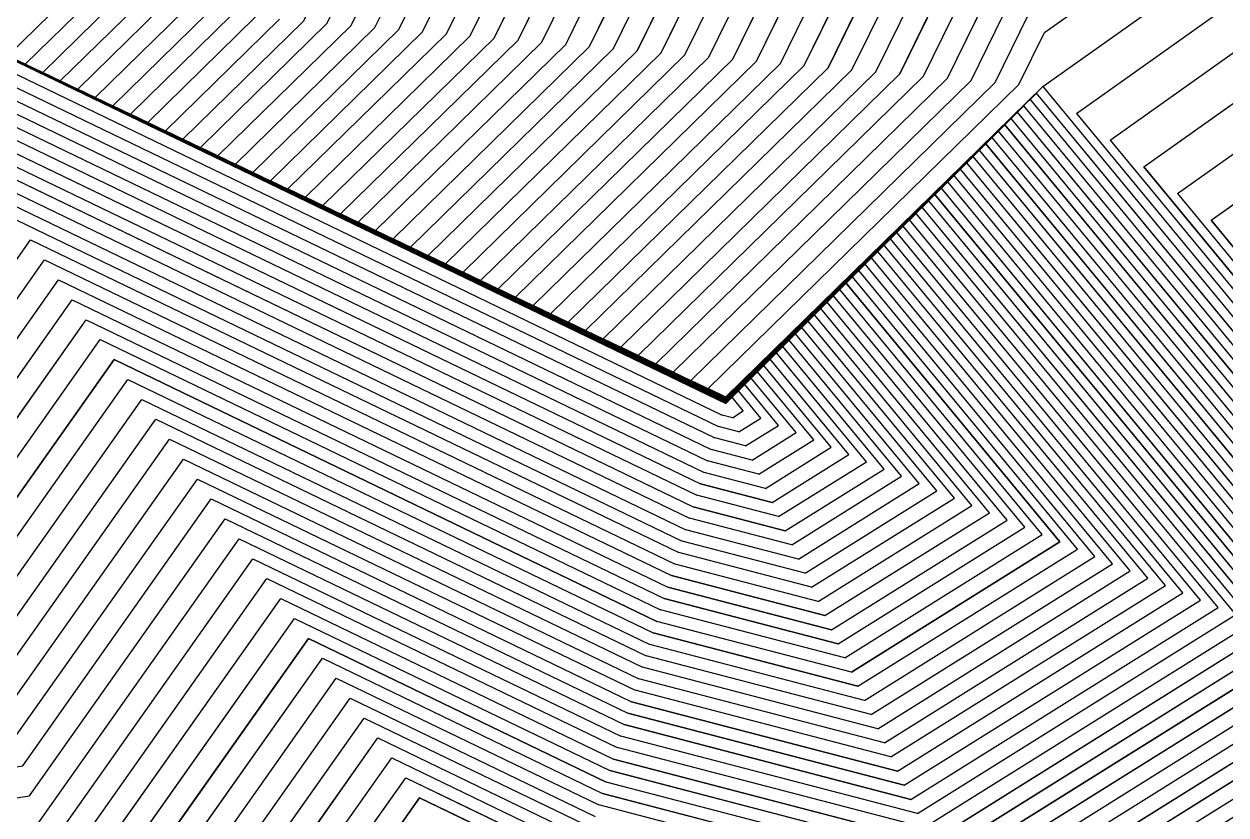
# Model space of a CAD drawing. Extents: x 7084 to 11035, y 13750 to 16729.
# Drawn here: x 8599 to 8781.9, y 15438.3 to 15558.7 of the extents above; entities that cross this region are included whole.
import ezdxf

# ---------------------------------------------------------------- set-up
doc = ezdxf.new("R2010")
doc.units = 0
doc.layers.add('Level 1', color=7, linetype='Continuous')

msp = doc.modelspace()

# ---------------------------------------------------------------- linework, layer by layer
at = {"layer": 'Level 1'}
for p, q in [((8648.79, 15558.47), (8761.48, 15788.23)), ((8652.42, 15558.15), (8761.22, 15779.98)), ((8656.05, 15557.82), (8760.96, 15771.74)), ((8659.68, 15557.5), (8760.71, 15763.5)), ((8663.31, 15557.18), (8760.45, 15755.25)), ((8666.94, 15556.86), (8760.2, 15747.01)), ((8670.57, 15556.54), (8759.94, 15738.76)), ((8674.2, 15556.22), (8759.69, 15730.52)), ((8677.83, 15555.89), (8759.43, 15722.27)), ((8681.46, 15555.57), (8759.18, 15714.03)), ((8685.09, 15555.25), (8758.92, 15705.78)), ((8688.72, 15554.93), (8758.67, 15697.54)), ((8692.35, 15554.61), (8758.41, 15689.3)), ((8695.98, 15554.29), (8758.15, 15681.05)), ((8699.61, 15553.96), (8757.9, 15672.81)), ((8703.24, 15553.64), (8757.64, 15664.56)), ((8706.87, 15553.32), (8757.39, 15656.32)), ((8710.5, 15553), (8757.13, 15648.07)), ((8714.13, 15552.68), (8756.88, 15639.83)), ((8717.76, 15552.36), (8756.62, 15631.58)), ((8754.32, 15557.38), (8855.65, 15629.44)), ((8721.39, 15552.03), (8756.37, 15623.34)), ((8754.07, 15549.14), (8857.46, 15622.66)), ((8759.19, 15545.07), (8859.63, 15616.49)), ((8725.02, 15551.71), (8756.11, 15615.1)), ((8764.31, 15541), (8861.79, 15610.32)), ((8728.66, 15551.39), (8755.86, 15606.85)), ((8769.43, 15536.93), (8863.96, 15604.15)), ((8732.29, 15551.07), (8755.6, 15598.61)), ((8774.55, 15532.86), (8866.13, 15597.98)), ((8735.92, 15550.75), (8755.34, 15590.36)), ((8779.67, 15528.79), (8868.29, 15591.81)), ((8739.55, 15550.43), (8755.09, 15582.12)), ((8743.18, 15550.1), (8754.83, 15573.87)), ((8572.55, 15565.22), (8705.82, 15500.89)), ((8705.82, 15500.89), (8572.55, 15565.22)), ((8746.81, 15549.78), (8754.58, 15565.63)), ((8705.82, 15500.91), (8575.22, 15563.96)), ((8574.67, 15562.19), (8705.27, 15499.14)), ((8705.82, 15500.93), (8577.88, 15562.69)), ((8705.82, 15500.95), (8580.55, 15561.42)), ((8605.23, 15562.33), (8596.54, 15553.82)), ((8608.86, 15562.01), (8599.21, 15552.56)), ((8612.49, 15561.68), (8601.87, 15551.29)), ((8616.12, 15561.36), (8604.54, 15550.02)), ((8619.75, 15561.04), (8607.2, 15548.76)), ((8576.78, 15559.16), (8704.71, 15497.4)), ((8705.82, 15500.97), (8583.21, 15560.16)), ((8623.38, 15560.72), (8609.87, 15547.49)), ((8627.01, 15560.4), (8612.53, 15546.22)), ((8630.64, 15560.08), (8615.2, 15544.96)), ((8634.27, 15559.75), (8617.86, 15543.69)), ((8637.9, 15559.43), (8620.53, 15542.42)), ((8641.53, 15559.11), (8623.19, 15541.16)), ((8705.82, 15500.99), (8585.88, 15558.89)), ((8705.82, 15501.01), (8588.55, 15557.62)), ((8645.16, 15558.79), (8625.86, 15539.89)), ((8648.79, 15558.47), (8628.52, 15538.62)), ((8652.42, 15558.15), (8631.19, 15537.36)), ((8656.05, 15557.82), (8633.85, 15536.09)), ((8659.68, 15557.5), (8636.52, 15534.82)), ((8750.44, 15549.46), (8754.32, 15557.38)), ((8578.89, 15556.12), (8704.16, 15495.65)), ((8705.82, 15501.03), (8591.21, 15556.36)), ((8663.31, 15557.18), (8639.19, 15533.56)), ((8666.94, 15556.86), (8641.85, 15532.29)), ((8670.57, 15556.54), (8644.52, 15531.02)), ((8674.2, 15556.22), (8647.18, 15529.76)), ((8677.83, 15555.89), (8649.85, 15528.49)), ((8681.46, 15555.57), (8652.51, 15527.22)), ((8705.82, 15501.05), (8593.88, 15555.09)), ((8705.82, 15501.07), (8596.54, 15553.82)), ((8685.09, 15555.25), (8655.18, 15525.96)), ((8688.72, 15554.93), (8657.84, 15524.69)), ((8692.35, 15554.61), (8660.51, 15523.42)), ((8695.98, 15554.29), (8663.17, 15522.16)), ((8699.61, 15553.96), (8665.84, 15520.89)), ((8703.24, 15553.64), (8668.5, 15519.62)), ((8581.01, 15553.09), (8703.61, 15493.9)), ((8705.82, 15501.09), (8599.21, 15552.56)), ((8706.87, 15553.32), (8671.17, 15518.36)), ((8710.5, 15553), (8673.83, 15517.09)), ((8714.13, 15552.68), (8676.5, 15515.82)), ((8717.76, 15552.36), (8679.16, 15514.56)), ((8721.39, 15552.03), (8681.83, 15513.29)), ((8583.12, 15550.06), (8703.06, 15492.16)), ((8705.82, 15501.11), (8601.87, 15551.29)), ((8705.82, 15501.13), (8604.54, 15550.02)), ((8725.02, 15551.71), (8684.49, 15512.02)), ((8728.66, 15551.39), (8687.16, 15510.76)), ((8732.29, 15551.07), (8689.83, 15509.49)), ((8735.92, 15550.75), (8692.49, 15508.22)), ((8739.55, 15550.43), (8695.16, 15506.96)), ((8743.18, 15550.1), (8697.82, 15505.69)), ((8705.82, 15501.15), (8607.2, 15548.76)), ((8746.81, 15549.78), (8700.49, 15504.42)), ((8750.44, 15549.46), (8703.15, 15503.16)), ((8754.07, 15549.14), (8705.82, 15501.89)), ((8753.1, 15548.17), (8705.82, 15501.87)), ((8836.94, 15446.58), (8753.1, 15548.17)), ((8754.07, 15549.14), (8839.62, 15445.48)), ((8585.24, 15547.03), (8702.51, 15490.41)), ((8705.82, 15501.17), (8609.87, 15547.49)), ((8752.14, 15547.21), (8705.82, 15501.85)), ((8834.27, 15447.69), (8752.14, 15547.21)), ((8705.82, 15501.19), (8612.53, 15546.22)), ((8705.82, 15501.21), (8615.2, 15544.96)), ((8751.17, 15546.24), (8705.82, 15501.83)), ((8750.21, 15545.28), (8705.82, 15501.81)), ((8828.92, 15449.91), (8750.21, 15545.28)), ((8831.59, 15448.8), (8751.17, 15546.24)), ((8759.19, 15545.07), (8842.3, 15444.37)), ((8587.35, 15543.99), (8701.96, 15488.67)), ((8705.82, 15501.23), (8617.86, 15543.69)), ((8749.24, 15544.31), (8705.82, 15501.79)), ((8748.28, 15543.35), (8705.82, 15501.77)), ((8823.56, 15452.13), (8748.28, 15543.35)), ((8826.24, 15451.02), (8749.24, 15544.31)), ((8589.46, 15540.96), (8701.41, 15486.92)), ((8705.82, 15501.25), (8620.53, 15542.42)), ((8705.82, 15501.27), (8623.19, 15541.16)), ((8747.31, 15542.38), (8705.82, 15501.75)), ((8746.35, 15541.42), (8705.82, 15501.73)), ((8818.21, 15454.34), (8746.35, 15541.42)), ((8820.89, 15453.23), (8747.31, 15542.38)), ((8764.31, 15541), (8844.97, 15443.26)), ((8705.82, 15501.29), (8625.86, 15539.89)), ((8745.38, 15540.45), (8705.82, 15501.71)), ((8744.42, 15539.49), (8705.82, 15501.69)), ((8812.86, 15456.56), (8744.42, 15539.49)), ((8815.54, 15455.45), (8745.38, 15540.45)), ((8591.58, 15537.93), (8700.85, 15485.17)), ((8705.82, 15501.31), (8628.52, 15538.62)), ((8705.82, 15501.33), (8631.19, 15537.36)), ((8743.45, 15538.52), (8705.82, 15501.67)), ((8742.49, 15537.56), (8705.82, 15501.65)), ((8807.51, 15458.77), (8742.49, 15537.56)), ((8810.18, 15457.67), (8743.45, 15538.52)), ((8705.82, 15501.35), (8633.85, 15536.09)), ((8741.52, 15536.59), (8705.82, 15501.63)), ((8740.56, 15535.63), (8705.82, 15501.61)), ((8802.16, 15460.99), (8740.56, 15535.63)), ((8804.83, 15459.88), (8741.52, 15536.59)), ((8769.43, 15536.93), (8847.65, 15442.15)), ((8593.69, 15534.89), (8700.3, 15483.43)), ((8705.82, 15501.37), (8636.52, 15534.82)), ((8705.82, 15501.39), (8639.19, 15533.56)), ((8739.59, 15534.66), (8705.82, 15501.59)), ((8738.63, 15533.7), (8705.82, 15501.57)), ((8796.8, 15463.21), (8738.63, 15533.7)), ((8799.48, 15462.1), (8739.59, 15534.66)), ((8595.81, 15531.86), (8699.75, 15481.68)), ((8705.82, 15501.41), (8641.85, 15532.29)), ((8737.66, 15532.73), (8705.82, 15501.55)), ((8736.7, 15531.77), (8705.82, 15501.53)), ((8791.45, 15465.42), (8736.7, 15531.77)), ((8794.13, 15464.32), (8737.66, 15532.73)), ((8774.55, 15532.86), (8850.32, 15441.04)), ((8705.82, 15501.43), (8644.52, 15531.02)), ((8735.73, 15530.8), (8705.82, 15501.51)), ((8788.77, 15466.53), (8735.73, 15530.8)), ((8597.92, 15528.83), (8699.2, 15479.93)), ((8705.82, 15501.45), (8647.18, 15529.76)), ((8705.82, 15501.47), (8649.85, 15528.49)), ((8734.77, 15529.84), (8705.82, 15501.49)), ((8733.8, 15528.87), (8705.82, 15501.47)), ((8783.42, 15468.75), (8733.8, 15528.87)), ((8786.1, 15467.64), (8734.77, 15529.84)), ((8779.67, 15528.79), (8853, 15439.93)), ((8705.82, 15501.49), (8652.51, 15527.22)), ((8732.84, 15527.91), (8705.82, 15501.45)), ((8731.87, 15526.94), (8705.82, 15501.43)), ((8778.07, 15470.97), (8731.87, 15526.94)), ((8780.75, 15469.86), (8732.84, 15527.91)), ((8585.7, 15505.48), (8600.03, 15525.8)), ((8600.03, 15525.8), (8698.65, 15478.19)), ((8705.82, 15501.51), (8655.18, 15525.96)), ((8705.82, 15501.53), (8657.84, 15524.69)), ((8730.91, 15525.98), (8705.82, 15501.41)), ((8729.94, 15525.01), (8705.82, 15501.39)), ((8772.72, 15473.18), (8729.94, 15525.01)), ((8775.39, 15472.07), (8730.91, 15525.98)), ((8586.71, 15500.89), (8602.15, 15522.76)), ((8602.15, 15522.76), (8698.1, 15476.44)), ((8705.82, 15501.55), (8660.51, 15523.42)), ((8728.98, 15524.05), (8705.82, 15501.37)), ((8728.01, 15523.08), (8705.82, 15501.35)), ((8767.37, 15475.4), (8728.01, 15523.08)), ((8770.04, 15474.29), (8728.98, 15524.05)), ((8705.82, 15501.57), (8663.17, 15522.16)), ((8705.82, 15501.59), (8665.84, 15520.89)), ((8727.05, 15522.12), (8705.82, 15501.33)), ((8726.08, 15521.15), (8705.82, 15501.31)), ((8762.01, 15477.62), (8726.08, 15521.15)), ((8764.69, 15476.51), (8727.05, 15522.12)), ((8587.72, 15496.29), (8604.26, 15519.73)), ((8604.26, 15519.73), (8697.55, 15474.7)), ((8705.82, 15501.61), (8668.5, 15519.62)), ((8725.12, 15520.19), (8705.82, 15501.29)), ((8724.15, 15519.22), (8705.82, 15501.27)), ((8756.66, 15479.83), (8724.15, 15519.22)), ((8759.34, 15478.72), (8725.12, 15520.19)), ((8705.82, 15501.63), (8671.17, 15518.36)), ((8705.82, 15501.65), (8673.83, 15517.09)), ((8723.19, 15518.26), (8705.82, 15501.25)), ((8722.22, 15517.29), (8705.82, 15501.23)), ((8751.31, 15482.05), (8722.22, 15517.29)), ((8753.99, 15480.94), (8723.19, 15518.26)), ((8588.73, 15491.7), (8606.37, 15516.7)), ((8606.37, 15516.7), (8696.99, 15472.95)), ((8705.82, 15501.67), (8676.5, 15515.82)), ((8721.26, 15516.33), (8705.82, 15501.21)), ((8720.29, 15515.36), (8705.82, 15501.19)), ((8745.96, 15484.27), (8720.29, 15515.36)), ((8748.63, 15483.16), (8721.26, 15516.33)), ((8589.74, 15487.1), (8608.49, 15513.66)), ((8608.49, 15513.66), (8696.44, 15471.2)), ((8705.82, 15501.69), (8679.16, 15514.56)), ((8719.33, 15514.4), (8705.82, 15501.17)), ((8718.36, 15513.43), (8705.82, 15501.15)), ((8740.61, 15486.48), (8718.36, 15513.43)), ((8743.28, 15485.37), (8719.33, 15514.4)), ((8705.82, 15501.71), (8681.83, 15513.29)), ((8705.82, 15501.73), (8684.49, 15512.02)), ((8717.4, 15512.47), (8705.82, 15501.13)), ((8737.93, 15487.59), (8717.4, 15512.47)), ((8590.75, 15482.51), (8610.6, 15510.63)), ((8610.6, 15510.63), (8695.89, 15469.46)), ((8705.82, 15501.75), (8687.16, 15510.76)), ((8716.43, 15511.5), (8705.82, 15501.11)), ((8715.47, 15510.54), (8705.82, 15501.09)), ((8732.58, 15489.81), (8715.47, 15510.54)), ((8735.25, 15488.7), (8716.43, 15511.5)), ((8705.82, 15501.77), (8689.83, 15509.49)), ((8705.82, 15501.79), (8692.49, 15508.22)), ((8714.5, 15509.57), (8705.82, 15501.07)), ((8713.54, 15508.61), (8705.82, 15501.05)), ((8727.23, 15492.02), (8713.54, 15508.61)), ((8729.9, 15490.91), (8714.5, 15509.57)), ((8591.76, 15477.91), (8612.72, 15507.6)), ((8612.72, 15507.6), (8695.34, 15467.71)), ((8705.82, 15501.81), (8695.16, 15506.96)), ((8712.57, 15507.64), (8705.82, 15501.03)), ((8711.61, 15506.68), (8705.82, 15501.01)), ((8721.87, 15494.24), (8711.61, 15506.68)), ((8724.55, 15493.13), (8712.57, 15507.64)), ((8592.77, 15473.32), (8614.83, 15504.57)), ((8614.83, 15504.57), (8694.79, 15465.97)), ((8705.82, 15501.83), (8697.82, 15505.69)), ((8705.82, 15501.85), (8700.49, 15504.42)), ((8710.64, 15505.71), (8705.82, 15500.99)), ((8709.68, 15504.75), (8705.82, 15500.97)), ((8716.52, 15496.46), (8709.68, 15504.75)), ((8719.2, 15495.35), (8710.64, 15505.71)), ((8705.82, 15501.87), (8703.15, 15503.16)), ((8708.71, 15503.78), (8705.82, 15500.95)), ((8707.75, 15502.82), (8705.82, 15500.93)), ((8711.17, 15498.67), (8707.75, 15502.82)), ((8713.84, 15497.56), (8708.71, 15503.78)), ((8593.78, 15468.72), (8616.94, 15501.53)), ((8616.94, 15501.53), (8694.24, 15464.22)), ((8706.78, 15501.85), (8705.82, 15500.91)), ((8708.49, 15499.78), (8706.78, 15501.85)), ((8706.82, 15498.74), (8705.27, 15499.14)), ((8706.82, 15498.74), (8708.49, 15499.78)), ((8594.79, 15464.13), (8619.06, 15498.5)), ((8619.06, 15498.5), (8693.69, 15462.47)), ((8707.83, 15496.58), (8704.71, 15497.4)), ((8707.83, 15496.58), (8711.17, 15498.67)), ((8708.83, 15494.43), (8713.84, 15497.56)), ((8595.81, 15459.53), (8621.17, 15495.47)), ((8621.17, 15495.47), (8693.13, 15460.73)), ((8708.83, 15494.43), (8704.16, 15495.65)), ((8709.84, 15492.28), (8716.52, 15496.46)), ((8710.85, 15490.13), (8719.2, 15495.35)), ((8709.84, 15492.28), (8703.61, 15493.9)), ((8711.85, 15487.98), (8721.87, 15494.24)), ((8596.82, 15454.94), (8623.29, 15492.43)), ((8623.29, 15492.43), (8692.58, 15458.98)), ((8710.85, 15490.13), (8703.06, 15492.16)), ((8712.86, 15485.82), (8724.55, 15493.13)), ((8713.86, 15483.67), (8727.23, 15492.02)), ((8711.85, 15487.98), (8702.51, 15490.41)), ((8714.87, 15481.52), (8729.9, 15490.91)), ((8715.87, 15479.37), (8732.58, 15489.81)), ((8597.83, 15450.34), (8625.4, 15489.4)), ((8625.4, 15489.4), (8692.03, 15457.23)), ((8712.86, 15485.82), (8701.96, 15488.67)), ((8716.88, 15477.21), (8735.25, 15488.7)), ((8598.84, 15445.75), (8627.51, 15486.37)), ((8627.51, 15486.37), (8691.48, 15455.49)), ((8713.86, 15483.67), (8701.41, 15486.92)), ((8717.89, 15475.06), (8737.93, 15487.59)), ((8718.89, 15472.91), (8740.61, 15486.48)), ((8714.87, 15481.52), (8700.85, 15485.17)), ((8719.9, 15470.76), (8743.28, 15485.37)), ((8720.9, 15468.61), (8745.96, 15484.27)), ((8599.85, 15441.15), (8629.63, 15483.34)), ((8629.63, 15483.34), (8690.93, 15453.74)), ((8715.87, 15479.37), (8700.3, 15483.43)), ((8721.91, 15466.45), (8748.63, 15483.16)), ((8716.88, 15477.21), (8699.75, 15481.68)), ((8722.91, 15464.3), (8751.31, 15482.05)), ((8723.92, 15462.15), (8753.99, 15480.94)), ((8600.86, 15436.56), (8631.74, 15480.3)), ((8631.74, 15480.3), (8690.38, 15452)), ((8717.89, 15475.06), (8699.2, 15479.93)), ((8724.93, 15460), (8756.66, 15479.83)), ((8725.93, 15457.84), (8759.34, 15478.72)), ((8601.87, 15431.96), (8633.85, 15477.27)), ((8633.85, 15477.27), (8689.83, 15450.25)), ((8718.89, 15472.91), (8698.65, 15478.19)), ((8726.94, 15455.69), (8762.01, 15477.62)), ((8719.9, 15470.76), (8698.1, 15476.44)), ((8727.94, 15453.54), (8764.69, 15476.51)), ((8728.95, 15451.39), (8767.37, 15475.4)), ((8602.88, 15427.36), (8635.97, 15474.24)), ((8635.97, 15474.24), (8689.27, 15448.5)), ((8720.9, 15468.61), (8697.55, 15474.7)), ((8729.95, 15449.24), (8770.04, 15474.29)), ((8730.96, 15447.08), (8772.72, 15473.18)), ((8721.91, 15466.45), (8696.99, 15472.95)), ((8731.97, 15444.93), (8775.39, 15472.07)), ((8603.89, 15422.77), (8638.08, 15471.2)), ((8638.08, 15471.2), (8688.72, 15446.76)), ((8722.91, 15464.3), (8696.44, 15471.2)), ((8732.97, 15442.78), (8778.07, 15470.97)), ((8733.98, 15440.63), (8780.75, 15469.86)), ((8604.9, 15418.17), (8640.2, 15468.17)), ((8640.2, 15468.17), (8688.17, 15445.01)), ((8724.93, 15460), (8695.34, 15467.71)), ((8723.92, 15462.15), (8695.89, 15469.46)), ((8734.98, 15438.47), (8783.42, 15468.75)), ((8725.93, 15457.84), (8694.79, 15465.97)), ((8735.99, 15436.32), (8786.1, 15467.64)), ((8736.99, 15434.17), (8788.77, 15466.53)), ((8605.92, 15413.58), (8642.31, 15465.14)), ((8642.31, 15465.14), (8687.62, 15443.26)), ((8726.94, 15455.69), (8694.24, 15464.22)), ((8738, 15432.02), (8791.45, 15465.42)), ((8739.01, 15429.87), (8794.13, 15464.32)), ((8727.94, 15453.54), (8693.69, 15462.47)), ((8740.01, 15427.71), (8796.8, 15463.21)), ((8606.93, 15408.98), (8644.42, 15462.11)), ((8644.42, 15462.11), (8687.07, 15441.52)), ((8728.95, 15451.39), (8693.13, 15460.73)), ((8741.02, 15425.56), (8799.48, 15462.1)), ((8742.02, 15423.41), (8802.16, 15460.99)), ((8607.94, 15404.39), (8646.54, 15459.07)), ((8646.54, 15459.07), (8686.52, 15439.77)), ((8729.95, 15449.24), (8692.58, 15458.98)), ((8743.03, 15421.26), (8804.83, 15459.88)), ((8744.03, 15419.1), (8807.51, 15458.77)), ((8730.96, 15447.08), (8692.03, 15457.23)), ((8745.04, 15416.95), (8810.18, 15457.67)), ((8608.95, 15399.79), (8648.65, 15456.04)), ((8648.65, 15456.04), (8685.96, 15438.03)), ((8731.97, 15444.93), (8691.48, 15455.49)), ((8732.97, 15442.78), (8690.93, 15453.74)), ((8609.96, 15395.2), (8650.77, 15453.01)), ((8650.77, 15453.01), (8685.41, 15436.28)), ((8733.98, 15440.63), (8690.38, 15452)), ((8610.97, 15390.6), (8652.88, 15449.97)), ((8652.88, 15449.97), (8684.86, 15434.53)), ((8734.98, 15438.47), (8689.83, 15450.25)), ((8735.99, 15436.32), (8689.27, 15448.5)), ((8611.98, 15386.01), (8654.99, 15446.94)), ((8654.99, 15446.94), (8684.31, 15432.79)), ((8736.99, 15434.17), (8688.72, 15446.76)), ((8612.99, 15381.41), (8657.11, 15443.91)), ((8657.11, 15443.91), (8683.76, 15431.04)), ((8738, 15432.02), (8688.17, 15445.01)), ((8739.01, 15429.87), (8687.62, 15443.26)), ((8517.41, 15428.47), (8599.85, 15441.15)), ((8614, 15376.82), (8659.22, 15440.87)), ((8659.22, 15440.87), (8683.21, 15429.29)), ((8740.01, 15427.71), (8687.07, 15441.52)), ((8741.02, 15425.56), (8686.52, 15439.77))]:
    msp.add_line(p, q, dxfattribs=at)
for points in [[(8116.08, 15274.48), (8406.09, 15426.2), (8449.58, 15423.6), (8471.46, 15468.91), (8589.74, 15487.1), (8608.49, 15513.66), (8696.44, 15471.2), (8722.91, 15464.3), (8751.31, 15482.05), (8722.22, 15517.29), (8705.82, 15501.23), (8617.86, 15543.69), (8634.27, 15559.75), (8762.5, 15821.21), (8797.65, 15846.21), (8857.02, 15860.27), (8949.3, 16008.69)], [(8116.08, 15274.48), (8406.09, 15426.2), (8449.58, 15423.6), (8471.46, 15468.91), (8589.74, 15487.1), (8608.49, 15513.66), (8696.44, 15471.2), (8722.91, 15464.3), (8751.31, 15482.05), (8722.22, 15517.29), (8705.82, 15501.23), (8617.86, 15543.69), (8634.27, 15559.75), (8762.5, 15821.21), (8797.65, 15846.21), (8857.02, 15860.27), (8949.3, 16008.69)], [(8282.49, 15801.45), (8572.55, 15565.22), (8705.82, 15500.89), (8572.55, 15565.22), (8766.84, 15961.36)], [(8282.49, 15801.45), (8572.55, 15565.22), (8705.82, 15500.89), (8572.55, 15565.22), (8766.84, 15961.36)], [(8359.82, 15494.08), (8416.5, 15490.69), (8425.5, 15509.34), (8579.63, 15533.06), (8587.35, 15543.99), (8701.96, 15488.67), (8712.86, 15485.82), (8724.55, 15493.13), (8712.57, 15507.64), (8705.82, 15501.03), (8591.21, 15556.36), (8597.97, 15562.97), (8765.05, 15903.65)], [(8359.82, 15494.08), (8416.5, 15490.69), (8425.5, 15509.34), (8579.63, 15533.06), (8587.35, 15543.99), (8701.96, 15488.67), (8712.86, 15485.82), (8724.55, 15493.13), (8712.57, 15507.64), (8705.82, 15501.03), (8591.21, 15556.36), (8597.97, 15562.97), (8765.05, 15903.65)], [(8369.07, 15480.5), (8423.12, 15477.27), (8434.7, 15501.26), (8581.65, 15523.87), (8591.58, 15537.93), (8700.85, 15485.17), (8714.87, 15481.52), (8729.9, 15490.91), (8714.5, 15509.57), (8705.82, 15501.07), (8596.54, 15553.82), (8605.23, 15562.33), (8764.54, 15887.16)], [(8369.07, 15480.5), (8423.12, 15477.27), (8434.7, 15501.26), (8581.65, 15523.87), (8591.58, 15537.93), (8700.85, 15485.17), (8714.87, 15481.52), (8729.9, 15490.91), (8714.5, 15509.57), (8705.82, 15501.07), (8596.54, 15553.82), (8605.23, 15562.33), (8764.54, 15887.16)], [(8303.88, 15243.81), (8470.86, 15331.17), (8495.9, 15329.67), (8535.79, 15412.29), (8603.89, 15422.77), (8638.08, 15471.2), (8688.72, 15446.76), (8736.99, 15434.17), (8788.77, 15466.53), (8735.73, 15530.8), (8705.82, 15501.51), (8655.18, 15525.96), (8685.09, 15555.25), (8758.92, 15705.78), (8823.03, 15751.37), (8931.29, 15777.01), (8984.42, 15862.47), (9143.8, 15752.32), (9280.56, 15748.05), (9357.48, 15720.98)], [(8303.88, 15243.81), (8470.86, 15331.17), (8495.9, 15329.67), (8535.79, 15412.29), (8603.89, 15422.77), (8638.08, 15471.2), (8688.72, 15446.76), (8736.99, 15434.17), (8788.77, 15466.53), (8735.73, 15530.8), (8705.82, 15501.51), (8655.18, 15525.96), (8685.09, 15555.25), (8758.92, 15705.78), (8823.03, 15751.37), (8931.29, 15777.01), (8984.42, 15862.47), (9143.8, 15752.32), (9280.56, 15748.05), (9357.48, 15720.98)], [(8396.83, 15439.77), (8442.97, 15437.01), (8462.27, 15476.99), (8587.72, 15496.29), (8604.26, 15519.73), (8697.55, 15474.7), (8720.9, 15468.61), (8745.96, 15484.27), (8720.29, 15515.36), (8705.82, 15501.19), (8612.53, 15546.22), (8627.01, 15560.4), (8763.01, 15837.7)], [(8396.83, 15439.77), (8442.97, 15437.01), (8462.27, 15476.99), (8587.72, 15496.29), (8604.26, 15519.73), (8697.55, 15474.7), (8720.9, 15468.61), (8745.96, 15484.27), (8720.29, 15515.36), (8705.82, 15501.19), (8612.53, 15546.22), (8627.01, 15560.4), (8763.01, 15837.7)], [(8721.26, 15516.33), (8705.82, 15501.21), (8615.2, 15544.96), (8630.64, 15560.08), (8762.75, 15829.45)], [(8721.26, 15516.33), (8705.82, 15501.21), (8615.2, 15544.96), (8630.64, 15560.08), (8762.75, 15829.45)], [(8761.99, 15804.72), (8641.53, 15559.11), (8623.19, 15541.16), (8705.82, 15501.27), (8724.15, 15519.22), (8756.66, 15479.83), (8724.93, 15460), (8695.34, 15467.71), (8612.72, 15507.6), (8591.76, 15477.91), (8480.65, 15460.82), (8456.2, 15410.18), (8415.34, 15412.62), (8142.91, 15270.1)], [(8761.99, 15804.72), (8641.53, 15559.11), (8623.19, 15541.16), (8705.82, 15501.27), (8724.15, 15519.22), (8756.66, 15479.83), (8724.93, 15460), (8695.34, 15467.71), (8612.72, 15507.6), (8591.76, 15477.91), (8480.65, 15460.82), (8456.2, 15410.18), (8415.34, 15412.62), (8142.91, 15270.1)], [(8592.77, 15473.32), (8614.83, 15504.57), (8694.79, 15465.97), (8725.93, 15457.84), (8759.34, 15478.72), (8725.12, 15520.19), (8705.82, 15501.29), (8625.86, 15539.89), (8645.16, 15558.79), (8761.73, 15796.47)], [(8592.77, 15473.32), (8614.83, 15504.57), (8694.79, 15465.97), (8725.93, 15457.84), (8759.34, 15478.72), (8725.12, 15520.19), (8705.82, 15501.29), (8625.86, 15539.89), (8645.16, 15558.79), (8761.73, 15796.47)], [(8417.27, 15132.19), (8424.62, 15224.1), (8512.5, 15270.08), (8525.68, 15269.29), (8577.15, 15375.9), (8612.99, 15381.41), (8657.11, 15443.91), (8683.76, 15431.04), (8746.05, 15414.8), (8812.86, 15456.56), (8744.42, 15539.49), (8705.82, 15501.69), (8679.16, 15514.56), (8717.76, 15552.36), (8756.62, 15631.58), (8839.34, 15690.4), (8979.03, 15723.49), (9007, 15768.47), (9090.88, 15710.5), (9267.34, 15704.98), (9366.6, 15670.06), (9467.7, 15631.46), (9580.54, 15661.44)], [(8417.27, 15132.19), (8424.62, 15224.1), (8512.5, 15270.08), (8525.68, 15269.29), (8577.15, 15375.9), (8612.99, 15381.41), (8657.11, 15443.91), (8683.76, 15431.04), (8746.05, 15414.8), (8812.86, 15456.56), (8744.42, 15539.49), (8705.82, 15501.69), (8679.16, 15514.56), (8717.76, 15552.36), (8756.62, 15631.58), (8839.34, 15690.4), (8979.03, 15723.49), (9007, 15768.47), (9090.88, 15710.5), (9267.34, 15704.98), (9366.6, 15670.06), (9467.7, 15631.46), (9580.54, 15661.44)], [(9572.8, 15651.82), (9471.24, 15624.83), (9367.61, 15664.4), (9265.87, 15700.2), (9085, 15705.85), (9009.5, 15758.02), (8984.34, 15717.54), (8841.15, 15683.63), (8756.37, 15623.34), (8721.39, 15552.03), (8681.83, 15513.29), (8705.82, 15501.71), (8745.38, 15540.45), (8815.54, 15455.45), (8747.05, 15412.65), (8683.21, 15429.29), (8659.22, 15440.87), (8614, 15376.82), (8581.74, 15371.85), (8528.99, 15262.58), (8517.13, 15263.29), (8438.03, 15221.91), (8430.5, 15127.71)], [(9572.8, 15651.82), (9471.24, 15624.83), (9367.61, 15664.4), (9265.87, 15700.2), (9085, 15705.85), (9009.5, 15758.02), (8984.34, 15717.54), (8841.15, 15683.63), (8756.37, 15623.34), (8721.39, 15552.03), (8681.83, 15513.29), (8705.82, 15501.71), (8745.38, 15540.45), (8815.54, 15455.45), (8747.05, 15412.65), (8683.21, 15429.29), (8659.22, 15440.87), (8614, 15376.82), (8581.74, 15371.85), (8528.99, 15262.58), (8517.13, 15263.29), (8438.03, 15221.91), (8430.5, 15127.71)], [(8479.36, 15363.21), (8512.81, 15432.51), (8598.84, 15445.75), (8627.51, 15486.37), (8691.48, 15455.49), (8731.97, 15444.93), (8775.39, 15472.07), (8730.91, 15525.98), (8705.82, 15501.41), (8641.85, 15532.29), (8666.94, 15556.86), (8760.2, 15747.01)], [(8479.36, 15363.21), (8512.81, 15432.51), (8598.84, 15445.75), (8627.51, 15486.37), (8691.48, 15455.49), (8731.97, 15444.93), (8775.39, 15472.07), (8730.91, 15525.98), (8705.82, 15501.41), (8641.85, 15532.29), (8666.94, 15556.86), (8760.2, 15747.01)], [(8317.3, 15241.62), (8475.49, 15324.38), (8499.21, 15322.96), (8540.39, 15408.25), (8604.9, 15418.17), (8640.2, 15468.17), (8688.17, 15445.01), (8738, 15432.02), (8791.45, 15465.42), (8736.7, 15531.77), (8705.82, 15501.53), (8657.84, 15524.69), (8688.72, 15554.93), (8758.67, 15697.54), (8824.84, 15744.6)], [(8317.3, 15241.62), (8475.49, 15324.38), (8499.21, 15322.96), (8540.39, 15408.25), (8604.9, 15418.17), (8640.2, 15468.17), (8688.17, 15445.01), (8738, 15432.02), (8791.45, 15465.42), (8736.7, 15531.77), (8705.82, 15501.53), (8657.84, 15524.69), (8688.72, 15554.93), (8758.67, 15697.54), (8824.84, 15744.6)], [(8705.82, 15501.63), (8671.17, 15518.36), (8706.87, 15553.32), (8757.39, 15656.32), (8833.9, 15710.73), (8963.12, 15741.33)], [(8705.82, 15501.63), (8671.17, 15518.36), (8706.87, 15553.32), (8757.39, 15656.32), (8833.9, 15710.73), (8963.12, 15741.33)], [(8250.22, 15252.57), (8452.35, 15358.32), (8482.67, 15356.51), (8517.41, 15428.47), (8599.85, 15441.15), (8629.63, 15483.34), (8690.93, 15453.74), (8732.97, 15442.78), (8778.07, 15470.97), (8731.87, 15526.94), (8705.82, 15501.43), (8644.52, 15531.02), (8670.57, 15556.54), (8759.94, 15738.76)], [(8250.22, 15252.57), (8452.35, 15358.32), (8482.67, 15356.51), (8517.41, 15428.47), (8599.85, 15441.15), (8629.63, 15483.34), (8690.93, 15453.74), (8732.97, 15442.78), (8778.07, 15470.97), (8731.87, 15526.94), (8705.82, 15501.43), (8644.52, 15531.02), (8670.57, 15556.54), (8759.94, 15738.76)], [(8826.65, 15737.82), (8758.41, 15689.3), (8692.35, 15554.61), (8660.51, 15523.42), (8705.82, 15501.55), (8737.66, 15532.73), (8794.13, 15464.32), (8739.01, 15429.87), (8687.62, 15443.26), (8642.31, 15465.14), (8605.92, 15413.58), (8544.98, 15404.2), (8502.52, 15316.25), (8480.11, 15317.59), (8330.71, 15239.43)], [(8826.65, 15737.82), (8758.41, 15689.3), (8692.35, 15554.61), (8660.51, 15523.42), (8705.82, 15501.55), (8737.66, 15532.73), (8794.13, 15464.32), (8739.01, 15429.87), (8687.62, 15443.26), (8642.31, 15465.14), (8605.92, 15413.58), (8544.98, 15404.2), (8502.52, 15316.25), (8480.11, 15317.59), (8330.71, 15239.43)], [(8397.79, 15228.48), (8503.25, 15283.65), (8519.06, 15282.71), (8567.96, 15383.99), (8610.97, 15390.6), (8652.88, 15449.97), (8684.86, 15434.53), (8744.03, 15419.1), (8807.51, 15458.77), (8742.49, 15537.56), (8705.82, 15501.65), (8673.83, 15517.09), (8710.5, 15553), (8757.13, 15648.07), (8835.71, 15703.95), (8968.42, 15735.38)], [(8397.79, 15228.48), (8503.25, 15283.65), (8519.06, 15282.71), (8567.96, 15383.99), (8610.97, 15390.6), (8652.88, 15449.97), (8684.86, 15434.53), (8744.03, 15419.1), (8807.51, 15458.77), (8742.49, 15537.56), (8705.82, 15501.65), (8673.83, 15517.09), (8710.5, 15553), (8757.13, 15648.07), (8835.71, 15703.95), (8968.42, 15735.38)], [(8263.64, 15250.38), (8456.98, 15351.53), (8485.98, 15349.8), (8522.01, 15424.42), (8600.86, 15436.56), (8631.74, 15480.3), (8690.38, 15452), (8733.98, 15440.63), (8780.75, 15469.86), (8732.84, 15527.91), (8705.82, 15501.45), (8647.18, 15529.76), (8674.2, 15556.22), (8759.69, 15730.52)], [(8263.64, 15250.38), (8456.98, 15351.53), (8485.98, 15349.8), (8522.01, 15424.42), (8600.86, 15436.56), (8631.74, 15480.3), (8690.38, 15452), (8733.98, 15440.63), (8780.75, 15469.86), (8732.84, 15527.91), (8705.82, 15501.45), (8647.18, 15529.76), (8674.2, 15556.22), (8759.69, 15730.52)], [(8344.13, 15237.24), (8484.74, 15310.8), (8505.83, 15309.54), (8549.58, 15400.16), (8606.93, 15408.98), (8644.42, 15462.11), (8687.07, 15441.52), (8740.01, 15427.71), (8796.8, 15463.21), (8738.63, 15533.7), (8705.82, 15501.57), (8663.17, 15522.16), (8695.98, 15554.29), (8758.15, 15681.05), (8828.46, 15731.05)], [(8344.13, 15237.24), (8484.74, 15310.8), (8505.83, 15309.54), (8549.58, 15400.16), (8606.93, 15408.98), (8644.42, 15462.11), (8687.07, 15441.52), (8740.01, 15427.71), (8796.8, 15463.21), (8738.63, 15533.7), (8705.82, 15501.57), (8663.17, 15522.16), (8695.98, 15554.29), (8758.15, 15681.05), (8828.46, 15731.05)], [(9854.88, 15540.06), (9549.57, 15622.95), (9481.86, 15604.96), (9370.65, 15647.42), (9261.47, 15685.84), (9067.36, 15691.91), (9017.03, 15726.69), (9000.25, 15699.7), (8846.59, 15663.31), (8755.6, 15598.61), (8732.29, 15551.07), (8689.83, 15509.49), (8705.82, 15501.77), (8748.28, 15543.35), (8823.56, 15452.13), (8750.07, 15406.19), (8681.55, 15424.06), (8665.56, 15431.78), (8617.04, 15363.03), (8595.53, 15359.72), (8538.92, 15242.45), (8531.01, 15242.92), (8478.28, 15215.34)], [(9854.88, 15540.06), (9549.57, 15622.95), (9481.86, 15604.96), (9370.65, 15647.42), (9261.47, 15685.84), (9067.36, 15691.91), (9017.03, 15726.69), (9000.25, 15699.7), (8846.59, 15663.31), (8755.6, 15598.61), (8732.29, 15551.07), (8689.83, 15509.49), (8705.82, 15501.77), (8748.28, 15543.35), (8823.56, 15452.13), (8750.07, 15406.19), (8681.55, 15424.06), (8665.56, 15431.78), (8617.04, 15363.03), (8595.53, 15359.72), (8538.92, 15242.45), (8531.01, 15242.92), (8478.28, 15215.34)], [(8828.92, 15449.91), (8750.21, 15545.28), (8705.82, 15501.81), (8695.16, 15506.96), (8739.55, 15550.43), (8755.09, 15582.12), (8850.21, 15649.76), (9010.86, 15687.81), (9022.05, 15705.8), (9055.6, 15682.61), (9258.53, 15676.27), (9372.68, 15636.11), (9488.94, 15591.72), (9534.08, 15603.71), (9853.26, 15517.04)], [(8828.92, 15449.91), (8750.21, 15545.28), (8705.82, 15501.81), (8695.16, 15506.96), (8739.55, 15550.43), (8755.09, 15582.12), (8850.21, 15649.76), (9010.86, 15687.81), (9022.05, 15705.8), (9055.6, 15682.61), (9258.53, 15676.27), (9372.68, 15636.11), (9488.94, 15591.72), (9534.08, 15603.71), (9853.26, 15517.04)], [(8555.46, 15208.91), (8618.51, 15339.5), (8622.09, 15340.05), (8676.13, 15416.61), (8678.8, 15415.33), (8755.1, 15395.43), (8836.94, 15446.58), (8753.1, 15548.17), (8705.82, 15501.87), (8703.15, 15503.16), (8750.44, 15549.46), (8754.32, 15557.38), (8855.65, 15629.44), (9026.78, 15669.97), (9029.57, 15674.47), (9037.96, 15668.67), (9254.12, 15661.91), (9375.71, 15619.13)], [(8555.46, 15208.91), (8618.51, 15339.5), (8622.09, 15340.05), (8676.13, 15416.61), (8678.8, 15415.33), (8755.1, 15395.43), (8836.94, 15446.58), (8753.1, 15548.17), (8705.82, 15501.87), (8703.15, 15503.16), (8750.44, 15549.46), (8754.32, 15557.38), (8855.65, 15629.44), (9026.78, 15669.97), (9029.57, 15674.47), (9037.96, 15668.67), (9254.12, 15661.91), (9375.71, 15619.13)], [(8636.3, 15330.54), (8637.52, 15333.96), (8687.94, 15405.38), (8759.12, 15386.82), (8847.65, 15442.15), (8769.43, 15536.93), (8863.96, 15604.15), (9023.61, 15641.96), (9036.41, 15642.95), (9238.08, 15636.65), (9255.21, 15638.22), (9368.65, 15598.31), (9379.68, 15604.61), (9495.22, 15560.5), (9507.04, 15556.16), (9824.24, 15470.04)], [(8636.3, 15330.54), (8637.52, 15333.96), (8687.94, 15405.38), (8759.12, 15386.82), (8847.65, 15442.15), (8769.43, 15536.93), (8863.96, 15604.15), (9023.61, 15641.96), (9036.41, 15642.95), (9238.08, 15636.65), (9255.21, 15638.22), (9368.65, 15598.31), (9379.68, 15604.61), (9495.22, 15560.5), (9507.04, 15556.16), (9824.24, 15470.04)], [(8588.64, 15209.09), (8643.78, 15323.31), (8645.09, 15327.25), (8647.13, 15332.96), (8694.4, 15399.92), (8761.13, 15382.52), (8853, 15439.93), (8779.67, 15528.79), (8868.29, 15591.81), (9017.97, 15627.26), (9039.3, 15628.9), (9228.37, 15622.99), (9256.92, 15625.62), (9363.27, 15588.2), (9381.65, 15598.7), (9489.97, 15557.35), (9509.66, 15550.12), (9807.04, 15469.38)], [(8588.64, 15209.09), (8643.78, 15323.31), (8645.09, 15327.25), (8647.13, 15332.96), (8694.4, 15399.92), (8761.13, 15382.52), (8853, 15439.93), (8779.67, 15528.79), (8868.29, 15591.81), (9017.97, 15627.26), (9039.3, 15628.9), (9228.37, 15622.99), (9256.92, 15625.62), (9363.27, 15588.2), (9381.65, 15598.7), (9489.97, 15557.35), (9509.66, 15550.12), (9807.04, 15469.38)], [(8384.37, 15230.67), (8498.62, 15290.44), (8515.76, 15289.41), (8563.36, 15388.03), (8609.96, 15395.2), (8650.77, 15453.01), (8685.41, 15436.28), (8743.03, 15421.26), (8804.83, 15459.88), (8741.52, 15536.59), (8705.82, 15501.63)], [(8384.37, 15230.67), (8498.62, 15290.44), (8515.76, 15289.41), (8563.36, 15388.03), (8609.96, 15395.2), (8650.77, 15453.01), (8685.41, 15436.28), (8743.03, 15421.26), (8804.83, 15459.88), (8741.52, 15536.59), (8705.82, 15501.63)], [(8401.46, 15432.98), (8446.28, 15430.31), (8466.86, 15472.95), (8588.73, 15491.7), (8606.37, 15516.7), (8696.99, 15472.95), (8721.91, 15466.45), (8748.63, 15483.16), (8721.26, 15516.33)], [(8401.46, 15432.98), (8446.28, 15430.31), (8466.86, 15472.95), (8588.73, 15491.7), (8606.37, 15516.7), (8696.99, 15472.95), (8721.91, 15466.45), (8748.63, 15483.16), (8721.26, 15516.33)]]:
    msp.add_lwpolyline(points, dxfattribs=at)

doc.saveas('drawing.dxf')
